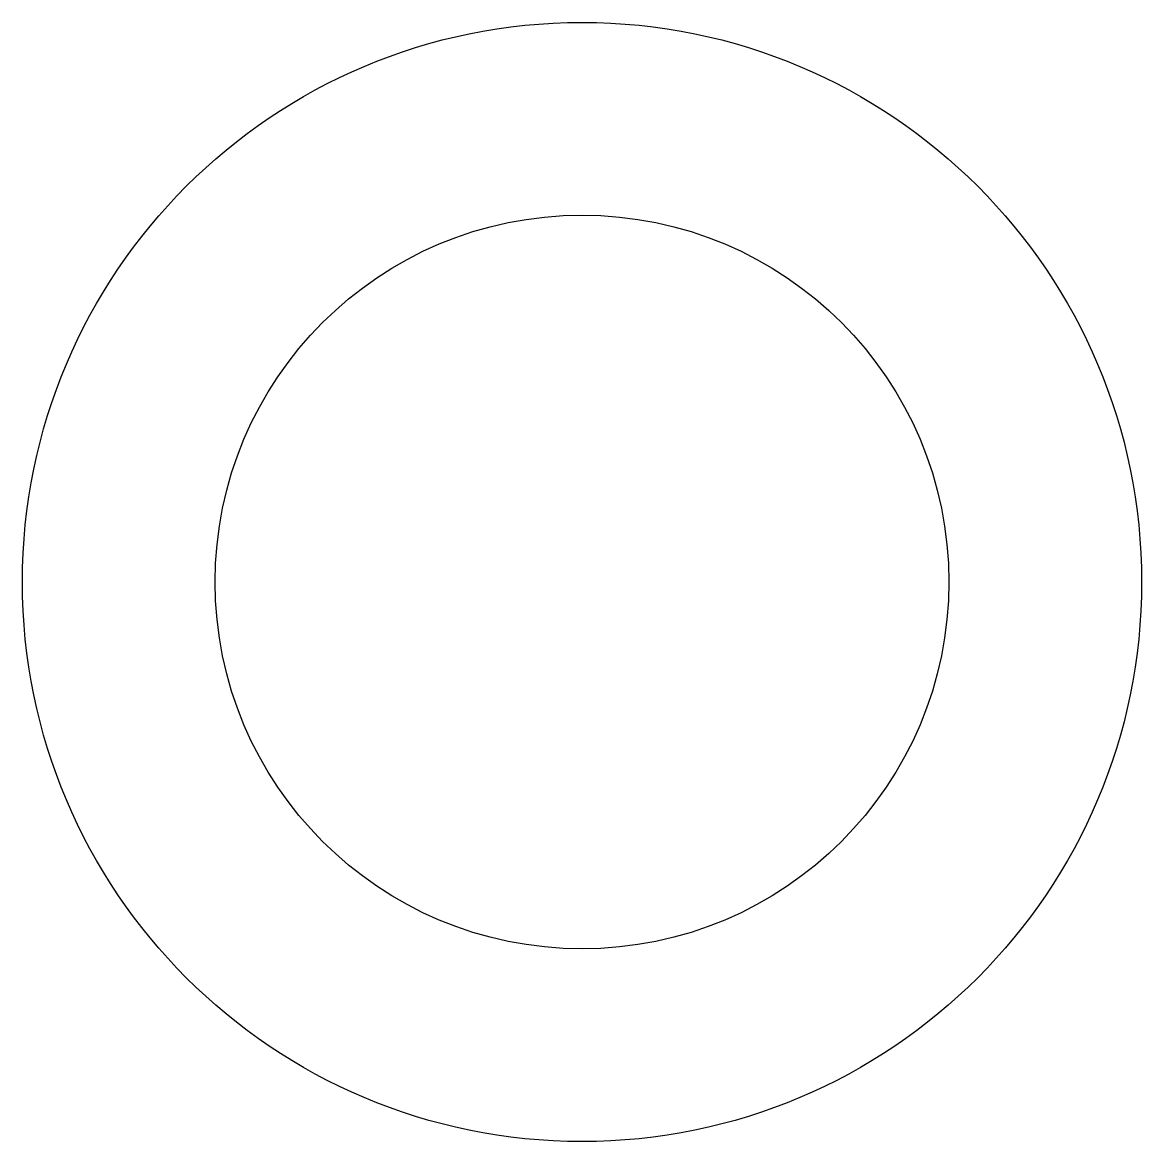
# Model space of a CAD drawing. Header units: millimetres. Extents: x -4.49 to 4.51, y -4.46 to 4.54.
import ezdxf

# ---------------------------------------------------------------- set-up
doc = ezdxf.new("R2010")
doc.units = ezdxf.units.MM
doc.header["$MEASUREMENT"] = 0

msp = doc.modelspace()

# ---------------------------------------------------------------- linework, layer by layer
at = {"color": 1}
for radius in [4.5, 2.95]:
    msp.add_circle((0.0131, 0.0427), radius, dxfattribs=at)

doc.saveas('drawing.dxf')
